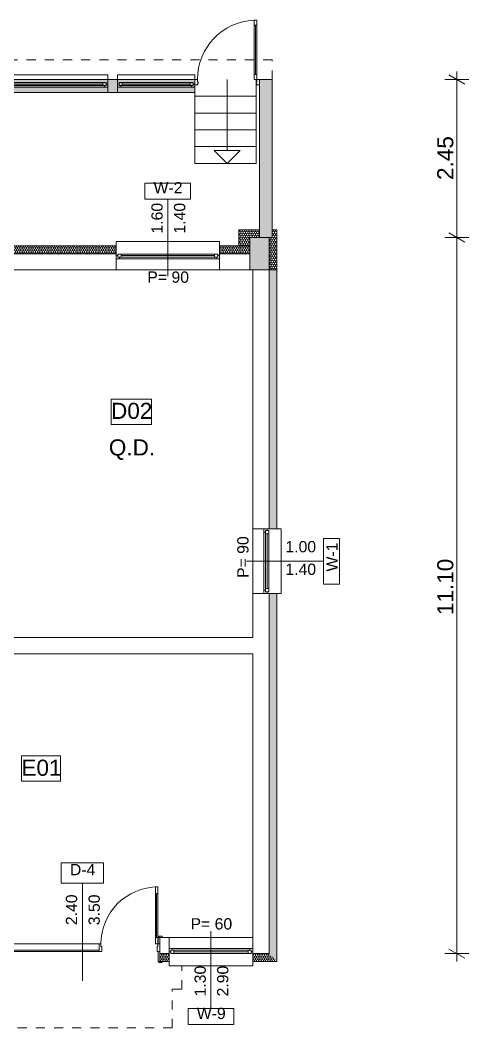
# Model space of a CAD drawing. Header units: feet. Extents: x 2791058 to 2855058, y -67651 to -26651.
# Drawn here: x 2833057 to 2840016, y -56823 to -41203 of the extents above; entities that cross this region are included whole.
import ezdxf
from ezdxf.enums import TextEntityAlignment as Align

# ---------------------------------------------------------------- set-up
doc = ezdxf.new("R2010")
doc.units = ezdxf.units.FT
doc.header["$MEASUREMENT"] = 0
doc.linetypes.add('Dashed', pattern=[282.222223, 141.111112, -141.111112])
for name, color, linetype in [('0_muret e jashtme', 7, 'Continuous'), ('Dimensioning - General', 7, 'Continuous'), ('Shell - Roof', 7, 'Continuous')]:
    doc.layers.add(name, color=color, linetype=linetype)
for name, color, linetype, lineweight in [('0_muret e jashtme_Pen_No__1', 7, 'Continuous', 0), ('0_muret e jashtme_Pen_No__19', 255, 'Continuous', 0), ('ARCHICAD Door Markers_Pen_No__60', 230, 'Continuous', 0), ('ARCHICAD Doors_Pen_No__1', 7, 'Continuous', 0), ('ARCHICAD Doors_Pen_No__60', 230, 'Continuous', 0), ('ARCHICAD Window Markers_Pen_No__20', 1, 'Continuous', 0), ('ARCHICAD Windows_Pen_No__1', 7, 'Continuous', 0), ('ARCHICAD Windows_Pen_No__20', 1, 'Continuous', 0), ('Dimensioning - General_Pen_No__1', 7, 'Continuous', 0), ('Exterior walls_Pen_No__1', 7, 'Continuous', 0), ('Exterior walls_Pen_No__101', 252, 'Continuous', 0), ('Shell - Roof_Pen_No__1', 7, 'Continuous', 0), ('Shell - Roof_Pen_No__21', 7, 'Continuous', 0), ('Text blocks_Pen_No__1', 7, 'Continuous', 0), ('Text blocks_Pen_No__2', 8, 'Continuous', 0)]:
    doc.layers.add(name, color=color, linetype=linetype, lineweight=lineweight)
doc.layers.add('0_muret e jashtme_Pen_No__14', color=7, linetype='Continuous', lineweight=0, true_color=0xbd8b17)
doc.styles.add('GENERATED_STYLE_1', font='arial.ttf')
doc.dimstyles.new('GENERATED_STYLE__2', dxfattribs={"dimtxt": 250, "dimasz": 190, "dimexe": 0.18, "dimexo": 3, "dimgap": 0.09, "dimtad": 1, "dimlfac": 0.001, "dimzin": 0, "dimdsep": 46, "dimtxsty": 'GENERATED_STYLE_1', "dimblk": 'ARROWHEAD_2', "dimblk1": 'ARROWHEAD_2', "dimblk2": 'ARROWHEAD_2', "dimcen": 0.09, "dimclrd": 7, "dimclre": 7, "dimclrt": 7, "dimadec": 0, "dimazin": 0, "dimtfac": 1, "dimtdec": 4, "dimtmove": 0, "dimatfit": 3, "dimfxl": 1, "dimtolj": 1, "dimtzin": 0, "dimarcsym": 0})
pattern_1 = [(90, (2247653.822, -76424.967), (-34.6410162, 0), [20, -40]), (90, (2247636.502, -76394.967), (-34.6410162, 0), [20, -40]), (150, (2247653.822, -76404.967), (17.320508, 30), [20, -40]), (150, (2247619.18, -76404.967), (17.320508, 30), [20, -40]), (210, (2247653.822, -76424.967), (-17.320508, 30), [20, -40]), (210, (2247619.18, -76424.967), (-17.320508, 30), [20, -40])]
pattern_2 = [(90, (2247653.822, -76674.967), (-34.6410162, 0), [20, -40]), (90, (2247636.502, -76644.967), (-34.6410162, 0), [20, -40]), (150, (2247653.822, -76654.967), (17.320508, 30), [20, -40]), (150, (2247619.18, -76654.967), (17.320508, 30), [20, -40]), (210, (2247653.822, -76674.967), (-17.320508, 30), [20, -40]), (210, (2247619.18, -76674.967), (-17.320508, 30), [20, -40])]

# ---------------------------------------------------------------- blocks, each defined once
blk = doc.blocks.new('Window 22_2')
at = {"layer": 'ARCHICAD Windows_Pen_No__20', "color": 1, "linetype": 'Continuous', "lineweight": 0}
for p, q in [((-800, 150), (-800, 220)), ((-800, 220), (800, 220)), ((800, 220), (800, 150)), ((-800, 150), (-800, 30)), ((-800, 30), (-800, 0)), ((-800, 0), (-775, 0)), ((-800, 0), (-800, -50)), ((-800, 0), (-800, -50)), ((-775, 25), (-725, 25)), ((-775, -25), (-775, 25)), ((-775, 0), (-775, -25)), ((-725, 25), (725, 25)), ((-725, 25), (-725, -25)), ((-725, 25), (725, 25)), ((-725, 0), (725, 0)), ((725, -25), (725, 25)), ((725, 25), (775, 25)), ((775, 25), (775, -25)), ((775, -25), (775, 0)), ((775, 0), (800, 0)), ((800, 150), (800, 30)), ((800, 30), (800, 0)), ((800, 0), (800, -50)), ((800, 0), (800, -50)), ((-750, -50), (-800, -50)), ((-800, -50), (-800, -220)), ((-775, -25), (-750, -25)), ((-725, -25), (-775, -25)), ((-750, -25), (-750, -50)), ((750, -50), (-750, -50)), ((725, -25), (-725, -25)), ((775, -25), (725, -25)), ((750, -50), (750, -25)), ((750, -25), (775, -25)), ((800, -50), (750, -50)), ((800, -50), (800, -220)), ((-800, -220), (800, -220))]:
    blk.add_line(p, q, dxfattribs=at)
blk = doc.blocks.new('W Marker 22_4')
at = {"layer": 'ARCHICAD Window Markers_Pen_No__20', "color": 1, "linetype": 'Continuous', "lineweight": 0}
for p, q in [((0, -1095), (0, 100)), ((-354, -1095), (-354, -1345)), ((354, -1095), (-354, -1095)), ((354, -1345), (354, -1095)), ((-354, -1345), (354, -1345))]:
    blk.add_line(p, q, dxfattribs=at)
at = {"layer": 'ARCHICAD Window Markers_Pen_No__20', "color": 1, "lineweight": 0, "style": 'GENERATED_STYLE_1'}
for tag, p in [('AC_MarkerText_2', (-28, -913)), ('AC_MarkerText_3', (322, -913))]:
    blk.add_attdef(tag, text='', height=175, rotation=90, dxfattribs=at).set_placement(p, align=Align.BOTTOM_LEFT)
for tag, p in [('AC_MarkerText_4', (-317, 72)), ('AC_MarkerText_1', (-220, -1310))]:
    blk.add_attdef(tag, text='', height=175, dxfattribs=at).set_placement(p, align=Align.BOTTOM_LEFT)
blk = doc.blocks.new('Wall_3', base_point=(2836616, -45073))
at = {"layer": '0_muret e jashtme_Pen_No__14', "linetype": 'Continuous', "lineweight": 0, "true_color": 0xbd8b17}
h = blk.add_hatch(dxfattribs=at)
h.set_pattern_fill('STYROFOAM_SM_INSULATION', color=42, style=0, pattern_type=2)
h.set_pattern_definition(pattern_1)
h.paths.add_polyline_path([(2832816, -44703), (2832816, -44823), (2834546, -44823), (2834546, -44703)])
h = blk.add_hatch(dxfattribs=at)
h.set_pattern_fill('STYROFOAM_SM_INSULATION', color=42, style=0, pattern_type=2)
h.set_pattern_definition(pattern_1)
h.paths.add_polyline_path([(2836146, -44823), (2836616, -44823), (2836616, -44703), (2836146, -44703)])
at = {"layer": '0_muret e jashtme_Pen_No__1', "color": 7, "linetype": 'Continuous', "lineweight": 0}
for p, q in [((2834546, -44823), (2832816, -44823)), ((2834546, -44703), (2834546, -44823)), ((2834546, -44823), (2834546, -44853)), ((2836146, -44703), (2836146, -44823)), ((2836616, -44823), (2836146, -44823)), ((2836146, -44823), (2836146, -44853)), ((2834546, -44853), (2834546, -44903)), ((2834546, -44903), (2834546, -45073)), ((2836146, -44853), (2836146, -44903)), ((2836146, -44903), (2836146, -45073))]:
    blk.add_line(p, q, dxfattribs=at)
at = {"layer": '0_muret e jashtme_Pen_No__1', "color": 7, "linetype": 'Continuous', "lineweight": 0, "flags": 128}
for points in [[(2834546, -44703), (2832816, -44703)], [(2836616, -44703), (2836146, -44703)], [(2836616, -45073), (2836616, -44703)], [(2832816, -45073), (2834546, -45073)], [(2836146, -45073), (2836616, -45073)]]:
    blk.add_lwpolyline(points, dxfattribs=at)
at = {"layer": 'ARCHICAD Window Markers_Pen_No__20', "color": 1, "lineweight": 0}
ref = blk.add_blockref('W Marker 22_4', (2835346, -45073), dxfattribs=dict(at, rotation=180))
ref.add_attrib('AC_MarkerText_1', 'W-2', dxfattribs={"color": 1, "lineweight": 0, "height": 175, "rotation": 360, "style": 'GENERATED_STYLE_1'}).set_placement((2835126, -43940), align=Align.BOTTOM_LEFT)
ref.add_attrib('AC_MarkerText_2', '1.60', dxfattribs={"color": 1, "lineweight": 0, "height": 175, "rotation": 90, "style": 'GENERATED_STYLE_1'}).set_placement((2835319, -44511), align=Align.BOTTOM_LEFT)
ref.add_attrib('AC_MarkerText_3', '1.40', dxfattribs={"color": 1, "lineweight": 0, "height": 175, "rotation": 90, "style": 'GENERATED_STYLE_1'}).set_placement((2835669, -44511), align=Align.BOTTOM_LEFT)
ref.add_attrib('AC_MarkerText_4', 'P= 90', dxfattribs={"color": 1, "lineweight": 0, "height": 175, "rotation": 360, "style": 'GENERATED_STYLE_1'}).set_placement((2835029, -45326), align=Align.BOTTOM_LEFT)
at = {"layer": 'ARCHICAD Windows_Pen_No__20', "color": 1, "linetype": 'Continuous', "lineweight": 0, "zscale": 1000}
blk.add_blockref('Window 22_2', (2835346, -44853), dxfattribs=at)
blk = doc.blocks.new('Storefront 22_5')
at = {"layer": 'ARCHICAD Doors_Pen_No__1', "color": 7, "linetype": 'Continuous', "lineweight": 0}
for p, q in [((320, 640), (320, 720)), ((320, 720), (360, 720)), ((320, 640), (340, 640)), ((320, 80), (320, 640)), ((360, 640), (320, 640)), ((340, 640), (360, 640)), ((340, 80), (340, 640)), ((340, 640), (340, 80)), ((340, 640), (340, 80)), ((360, 720), (360, 640)), ((360, 640), (360, 80)), ((-400, 0), (-400, -80)), ((-360, 0), (-400, 0)), ((-400, 0), (-400, -80)), ((-400, 0), (-400, -80)), ((-360, -40), (-360, 0)), ((340, 80), (320, 80)), ((320, 0), (320, 80)), ((320, 80), (360, 80)), ((360, 0), (320, 0)), ((360, 80), (340, 80)), ((360, 80), (360, 0)), ((360, 0), (360, -40)), ((400, 0), (360, 0)), ((400, -80), (400, 0)), ((400, 0), (400, -80)), ((400, 0), (400, -80)), ((-400, -80), (-360, -80)), ((-400, -80), (-400, -250)), ((-350, -40), (-360, -40)), ((-360, -80), (-360, -65.4)), ((-360, -65.4), (-350, -65.4)), ((-350, -65.4), (-350, -40)), ((360, -40), (350, -40)), ((350, -40), (350, -65.4)), ((350, -65.4), (360, -65.4)), ((360, -65.4), (360, -80)), ((360, -80), (400, -80)), ((400, -80), (400, -250))]:
    blk.add_line(p, q, dxfattribs=at)
blk.add_arc((360, 0), 720, 93.18474, 180, dxfattribs=at)
blk = doc.blocks.new('Wall_10', base_point=(2830416, -50773))
at = {"layer": '0_muret e jashtme_Pen_No__1', "color": 7, "linetype": 'Continuous', "lineweight": 0}
for p, q in [((2830854, -50773), (2830854, -50853)), ((2830854, -50853), (2830854, -51023)), ((2831654, -50773), (2831654, -50853)), ((2831654, -50853), (2831654, -51023))]:
    blk.add_line(p, q, dxfattribs=at)
at = {"layer": '0_muret e jashtme_Pen_No__1', "color": 7, "linetype": 'Continuous', "lineweight": 0, "flags": 128}
for points in [[(2830854, -50773), (2830666, -50773)], [(2832566, -50773), (2831654, -50773)], [(2836666, -50773), (2832816, -50773)], [(2830666, -51023), (2830854, -51023)], [(2831654, -51023), (2836666, -51023)]]:
    blk.add_lwpolyline(points, dxfattribs=at)
at = {"layer": 'ARCHICAD Doors_Pen_No__1', "color": 7, "linetype": 'Continuous', "lineweight": 0, "xscale": -1, "zscale": 1000}
blk.add_blockref('Storefront 22_5', (2831254, -50773), dxfattribs=at)
blk = doc.blocks.new('Wall_42', base_point=(2836766, -42123))
at = {"layer": '0_muret e jashtme_Pen_No__1', "color": 7, "linetype": 'Continuous', "lineweight": 0, "flags": 128}
for points in [[(2836966, -42123), (2836766, -42123)], [(2836966, -44573), (2836966, -42123)], [(2836766, -42323), (2836766, -44573)], [(2836766, -44573), (2836966, -44573)]]:
    blk.add_lwpolyline(points, dxfattribs=at)
blk = doc.blocks.new('Window 22_13')
at = {"layer": 'ARCHICAD Windows_Pen_No__1', "color": 7, "linetype": 'Continuous', "lineweight": 0}
for p, q in [((-800, 70), (-800, 140)), ((-800, 140), (800, 140)), ((-800, 70), (-800, 0)), ((-800, 0), (-775, 0)), ((-800, 0), (-800, -50)), ((-800, 0), (-800, -50)), ((-775, 25), (-725, 25)), ((-775, -25), (-775, 25)), ((-775, 0), (-775, -25)), ((-725, 25), (725, 25)), ((-725, 25), (-725, -25)), ((-725, 25), (725, 25)), ((-725, 0), (725, 0)), ((725, -25), (725, 25)), ((725, 25), (775, 25)), ((775, 25), (775, -25)), ((775, -25), (775, 0)), ((775, 0), (800, 0)), ((800, 140), (800, 70)), ((800, 70), (800, 0)), ((800, 0), (800, -50)), ((800, 0), (800, -50)), ((-750, -50), (-800, -50)), ((-800, -50), (-800, -130)), ((-800, -130), (800, -130)), ((-775, -25), (-750, -25)), ((-725, -25), (-775, -25)), ((-750, -25), (-750, -50)), ((750, -50), (-750, -50)), ((725, -25), (-725, -25)), ((775, -25), (725, -25)), ((750, -50), (750, -25)), ((750, -25), (775, -25)), ((800, -50), (750, -50)), ((800, -50), (800, -130))]:
    blk.add_line(p, q, dxfattribs=at)
blk = doc.blocks.new('Window 22_14')
at = {"layer": 'ARCHICAD Windows_Pen_No__1', "color": 7, "linetype": 'Continuous', "lineweight": 0}
for p, q in [((-600, 70), (-600, 140)), ((-600, 140), (600, 140)), ((-600, 70), (-600, 0)), ((-600, 0), (-575, 0)), ((-600, 0), (-600, -50)), ((-600, 0), (-600, -50)), ((-575, 25), (-525, 25)), ((-575, -25), (-575, 25)), ((-575, 0), (-575, -25)), ((-525, 25), (525, 25)), ((-525, 25), (-525, -25)), ((-525, 25), (525, 25)), ((-525, 0), (525, 0)), ((525, -25), (525, 25)), ((525, 25), (575, 25)), ((575, 25), (575, -25)), ((575, -25), (575, 0)), ((575, 0), (600, 0)), ((600, 140), (600, 70)), ((600, 70), (600, 0)), ((600, 0), (600, -50)), ((600, 0), (600, -50)), ((-550, -50), (-600, -50)), ((-600, -50), (-600, -130)), ((-600, -130), (600, -130)), ((-575, -25), (-550, -25)), ((-525, -25), (-575, -25)), ((-550, -25), (-550, -50)), ((550, -50), (-550, -50)), ((525, -25), (-525, -25)), ((575, -25), (525, -25)), ((550, -50), (550, -25)), ((550, -25), (575, -25)), ((600, -50), (550, -50)), ((600, -50), (600, -130))]:
    blk.add_line(p, q, dxfattribs=at)
blk = doc.blocks.new('Storefront 22_7')
at = {"layer": 'ARCHICAD Doors_Pen_No__1', "color": 7, "linetype": 'Continuous', "lineweight": 0}
for p, q in [((420, 840), (420, 920)), ((420, 920), (460, 920)), ((420, 840), (440, 840)), ((420, 80), (420, 840)), ((460, 840), (420, 840)), ((440, 840), (460, 840)), ((440, 80), (440, 840)), ((440, 840), (440, 80)), ((440, 840), (440, 80)), ((460, 920), (460, 840)), ((460, 840), (460, 80)), ((-500, 0), (-500, -80)), ((-460, 0), (-500, 0)), ((-500, 0), (-500, -80)), ((-500, 0), (-500, -80)), ((-460, -40), (-460, 0)), ((440, 80), (420, 80)), ((420, 0), (420, 80)), ((420, 80), (460, 80)), ((460, 0), (420, 0)), ((460, 80), (440, 80)), ((460, 80), (460, 0)), ((460, 0), (460, -40)), ((500, 0), (460, 0)), ((500, -80), (500, 0)), ((500, 0), (500, -80)), ((500, 0), (500, -80)), ((-500, -80), (-460, -80)), ((-500, -80), (-500, -200)), ((-450, -40), (-460, -40)), ((-460, -80), (-460, -65.4)), ((-460, -65.4), (-450, -65.4)), ((-450, -65.4), (-450, -40)), ((460, -40), (450, -40)), ((450, -40), (450, -65.4)), ((450, -65.4), (460, -65.4)), ((460, -65.4), (460, -80)), ((460, -80), (500, -80)), ((500, -80), (500, -200))]:
    blk.add_line(p, q, dxfattribs=at)
blk.add_arc((460, 0), 920, 92.49191, 180, dxfattribs=at)
blk = doc.blocks.new('Wall_43', base_point=(2836766, -42323))
at = {"layer": '0_muret e jashtme_Pen_No__1', "color": 7, "linetype": 'Continuous', "lineweight": 0}
for p, q in [((2834416, -42123), (2834416, -42193)), ((2834566, -42123), (2834566, -42193)), ((2836766, -42123), (2836766, -42203)), ((2834416, -42193), (2834416, -42243)), ((2834416, -42243), (2834416, -42323)), ((2834566, -42193), (2834566, -42243)), ((2834566, -42243), (2834566, -42323)), ((2836766, -42203), (2836766, -42323))]:
    blk.add_line(p, q, dxfattribs=at)
at = {"layer": '0_muret e jashtme_Pen_No__1', "color": 7, "linetype": 'Continuous', "lineweight": 0, "flags": 128}
for points in [[(2834566, -42123), (2834416, -42123)], [(2834416, -42323), (2834566, -42323)]]:
    blk.add_lwpolyline(points, dxfattribs=at)
at = {"layer": 'ARCHICAD Doors_Pen_No__1', "color": 7, "linetype": 'Continuous', "lineweight": 0, "zscale": 1000}
blk.add_blockref('Storefront 22_7', (2836266, -42123), dxfattribs=at)
at = {"layer": 'ARCHICAD Windows_Pen_No__1', "color": 7, "linetype": 'Continuous', "lineweight": 0, "xscale": -1, "zscale": 1000}
for name, p in [('Window 22_13', (2833616, -42193)), ('Window 22_14', (2835166, -42193))]:
    blk.add_blockref(name, p, dxfattribs=at)
blk = doc.blocks.new('Line_5', base_point=(2836266, -42123))
at = {"layer": 'Shell - Roof_Pen_No__1', "color": 7, "linetype": 'Continuous', "lineweight": 0}
for p, q in [((2836266, -42123), (2836266, -43223)), ((2836266, -43423), (2836066, -43223)), ((2836066, -43223), (2836466, -43223)), ((2836266, -43423), (2836466, -43223))]:
    blk.add_line(p, q, dxfattribs=at)
blk = doc.blocks.new('*D124', base_point=(2247654, -76425))
at = {"layer": 'Dimensioning - General_Pen_No__1', "color": 7, "linetype": 'Continuous', "lineweight": 0, "transparency": 16777216}
for p, q in [((2839828, -42000), (2839828, -42123)), ((2839641, -42123), (2840016, -42123)), ((2839953, -42195), (2839703, -42051)), ((2839828, -42123), (2839828, -44573)), ((2839953, -44645), (2839703, -44501)), ((2839641, -44573), (2840016, -44573)), ((2839828, -44573), (2839828, -55423))]:
    blk.add_line(p, q, dxfattribs=at)
at = {"layer": 'Dimensioning - General_Pen_No__1', "color": 7, "lineweight": 0, "transparency": 16777216, "insert": (2839778, -43680), "char_height": 250, "attachment_point": 7, "rotation": 90, "style": 'GENERATED_STYLE_1'}
blk.add_mtext('\\A1;{\\pql;\\fArial|b0|i0|c0|p34;2.45}', dxfattribs=at)
blk = doc.blocks.new('ARROWHEAD_2')
at = {"color": 0, "linetype": 'Continuous', "lineweight": 0}
for p, q in [((0, 0), (-1, 0)), ((-0.378, -0.655), (0.378, 0.655))]:
    blk.add_line(p, q, dxfattribs=at)
blk = doc.blocks.new('Window 22_7')
at = {"layer": 'ARCHICAD Windows_Pen_No__20', "color": 1, "linetype": 'Continuous', "lineweight": 0}
for p, q in [((-650, 150), (-650, 220)), ((-650, 220), (650, 220)), ((650, 220), (650, 150)), ((-650, 150), (-650, 30)), ((-650, 30), (-650, 0)), ((-650, 0), (-625, 0)), ((-650, 0), (-650, -50)), ((-650, 0), (-650, -50)), ((-625, 25), (-575, 25)), ((-625, -25), (-625, 25)), ((-625, 0), (-625, -25)), ((-575, 25), (575, 25)), ((-575, 25), (-575, -25)), ((-575, 25), (575, 25)), ((-575, 0), (575, 0)), ((575, -25), (575, 25)), ((575, 25), (625, 25)), ((625, 25), (625, -25)), ((625, -25), (625, 0)), ((625, 0), (650, 0)), ((650, 150), (650, 30)), ((650, 30), (650, 0)), ((650, 0), (650, -50)), ((650, 0), (650, -50)), ((-600, -50), (-650, -50)), ((-650, -50), (-650, -220)), ((-625, -25), (-600, -25)), ((-575, -25), (-625, -25)), ((-600, -25), (-600, -50)), ((600, -50), (-600, -50)), ((575, -25), (-575, -25)), ((625, -25), (575, -25)), ((600, -50), (600, -25)), ((600, -25), (625, -25)), ((650, -50), (600, -50)), ((650, -50), (650, -220)), ((-650, -220), (650, -220))]:
    blk.add_line(p, q, dxfattribs=at)
blk = doc.blocks.new('W Marker 22_3')
at = {"layer": 'ARCHICAD Window Markers_Pen_No__20', "color": 1, "linetype": 'Continuous', "lineweight": 0}
for p, q in [((0, -1100), (0, 100)), ((-354, -1100), (-354, -1350)), ((354, -1100), (-354, -1100)), ((354, -1350), (354, -1100)), ((-354, -1350), (354, -1350))]:
    blk.add_line(p, q, dxfattribs=at)
at = {"layer": 'ARCHICAD Window Markers_Pen_No__20', "color": 1, "lineweight": 0, "style": 'GENERATED_STYLE_1'}
for tag, p in [('AC_MarkerText_2', (-28, -913)), ('AC_MarkerText_3', (322, -913))]:
    blk.add_attdef(tag, text='', height=175, rotation=90, dxfattribs=at).set_placement(p, align=Align.BOTTOM_LEFT)
for tag, p in [('AC_MarkerText_4', (-317, 72)), ('AC_MarkerText_1', (-220, -1316))]:
    blk.add_attdef(tag, text='', height=175, dxfattribs=at).set_placement(p, align=Align.BOTTOM_LEFT)
blk = doc.blocks.new('Door with Sidelight on Side 2 22')
at = {"layer": 'ARCHICAD Doors_Pen_No__60', "color": 230, "linetype": 'Continuous', "lineweight": 0}
for p, q in [((1132, 784), (1132, 884)), ((1132, 884), (1172, 884)), ((1132, 784), (1152, 784)), ((1132, 100), (1132, 784)), ((1172, 784), (1132, 784)), ((1152, 784), (1172, 784)), ((1152, 100), (1152, 784)), ((1152, 784), (1152, 100)), ((1152, 784), (1152, 100)), ((1172, 884), (1172, 784)), ((1172, 784), (1172, 100)), ((-1237, 100), (-1237, 119)), ((-1237, 119), (-1187, 119)), ((-1187, 100), (-1237, 100)), ((-1200, 100), (-1237, 100)), ((-1200, 100), (-1237, 100)), ((-1200, 0), (-1200, 100)), ((-1200, 100), (-1175, 100)), ((-1200, 100), (-1200, 0)), ((-1200, 100), (-1200, 0)), ((-1200, 100), (-1200, 0)), ((-1175, 0), (-1200, 0)), ((-1160, 0), (-1200, 0)), ((-1200, 0), (-1200, -115)), ((-1200, 0), (-1200, -115)), ((-1200, 0), (-1200, -115)), ((-1187, 119), (-1187, 100)), ((-1175, 100), (-1175, 0)), ((-1160, 0), (260, 0)), ((-1160, -115), (-1160, 0)), ((-1160, -115), (-1160, 0)), ((260, 0), (-1160, 0)), ((260, 0), (260, -115)), ((288, 0), (260, 0)), ((260, 0), (260, -115)), ((288, -40), (288, 0)), ((1152, 100), (1132, 100)), ((1132, 0), (1132, 100)), ((1132, 100), (1172, 100)), ((1172, 0), (1132, 0)), ((1172, 100), (1152, 100)), ((1172, 100), (1172, 0)), ((1200, 0), (1172, 0)), ((1172, 0), (1172, -40)), ((1175, 0), (1175, 100)), ((1175, 100), (1200, 100)), ((1200, 0), (1175, 0)), ((1187, 119), (1237, 119)), ((1187, 100), (1187, 119)), ((1237, 100), (1187, 100)), ((1200, 100), (1200, 0)), ((1200, 100), (1200, 0)), ((1200, 100), (1200, 0)), ((1200, 100), (1200, 0)), ((1200, 100), (1237, 100)), ((1200, 100), (1237, 100)), ((1200, -115), (1200, 0)), ((1200, 0), (1200, -115)), ((1200, 0), (1200, -115)), ((1237, 119), (1237, 100)), ((-1200, -270), (-1200, -115)), ((-1200, -115), (-1175, -115)), ((-1200, -115), (-1160, -115)), ((-1200, -115), (-1200, -150)), ((-1200, -115), (-1200, -150)), ((-1200, -150), (-1200, -270)), ((-1200, -150), (-1200, -270)), ((-1175, -115), (-1175, -270)), ((-1160, -97), (260, -97)), ((260, -115), (-1160, -115)), ((260, -115), (300, -115)), ((300, -40), (288, -40)), ((300, -115), (300, -40)), ((1172, -40), (1160, -40)), ((1160, -40), (1160, -115)), ((1160, -115), (1200, -115)), ((1175, -270), (1175, -115)), ((1175, -115), (1200, -115)), ((1200, -115), (1200, -270)), ((1200, -115), (1200, -150)), ((1200, -115), (1200, -150)), ((1200, -150), (1200, -270)), ((1200, -150), (1200, -270)), ((-1237, -289), (-1237, -270)), ((-1237, -270), (-1187, -270)), ((-1200, -270), (-1237, -270)), ((-1200, -270), (-1237, -270)), ((-1187, -289), (-1237, -289)), ((-1175, -270), (-1200, -270)), ((-1187, -270), (-1187, -289)), ((1200, -270), (1175, -270)), ((1187, -270), (1237, -270)), ((1187, -289), (1187, -270)), ((1237, -289), (1187, -289)), ((1200, -270), (1237, -270)), ((1200, -270), (1237, -270)), ((1237, -270), (1237, -289))]:
    blk.add_line(p, q, dxfattribs=at)
blk.add_arc((1172, 0), 884, 90, 180, dxfattribs=at)
blk = doc.blocks.new('D Marker 22_3')
at = {"layer": 'ARCHICAD Door Markers_Pen_No__60', "color": 230, "linetype": 'Continuous', "lineweight": 0}
for p, q in [((327, 1157), (-327, 1157)), ((-327, 1157), (-327, 843)), ((327, 843), (327, 1157)), ((-327, 843), (327, 843)), ((0, 843), (0, -670))]:
    blk.add_line(p, q, dxfattribs=at)
at = {"layer": 'ARCHICAD Door Markers_Pen_No__60', "color": 230, "lineweight": 0, "style": 'GENERATED_STYLE_1'}
for tag, p in [('AC_MarkerText_2', (-28, 192)), ('AC_MarkerText_3', (323, 191))]:
    blk.add_attdef(tag, text='', height=175, rotation=90, dxfattribs=at).set_placement(p, align=Align.BOTTOM_LEFT)
blk.add_attdef('AC_MarkerText_1', text='', height=175, dxfattribs=at).set_placement((-193, 913), align=Align.BOTTOM_LEFT)
blk = doc.blocks.new('Window 22_5')
at = {"layer": 'ARCHICAD Windows_Pen_No__20', "color": 1, "linetype": 'Continuous', "lineweight": 0}
for p, q in [((-500, 150), (-500, 220)), ((-500, 220), (500, 220)), ((500, 220), (500, 150)), ((-500, 150), (-500, 30)), ((-500, 30), (-500, 0)), ((-500, 0), (-475, 0)), ((-500, 0), (-500, -50)), ((-500, 0), (-500, -50)), ((-475, 25), (-425, 25)), ((-475, -25), (-475, 25)), ((-475, 0), (-475, -25)), ((-425, 25), (425, 25)), ((-425, 25), (-425, -25)), ((-425, 25), (425, 25)), ((-425, 0), (425, 0)), ((425, -25), (425, 25)), ((425, 25), (475, 25)), ((475, 25), (475, -25)), ((475, -25), (475, 0)), ((475, 0), (500, 0)), ((500, 150), (500, 30)), ((500, 30), (500, 0)), ((500, 0), (500, -50)), ((500, 0), (500, -50)), ((-450, -50), (-500, -50)), ((-500, -50), (-500, -220)), ((-475, -25), (-450, -25)), ((-425, -25), (-475, -25)), ((-450, -25), (-450, -50)), ((450, -50), (-450, -50)), ((425, -25), (-425, -25)), ((475, -25), (425, -25)), ((450, -50), (450, -25)), ((450, -25), (475, -25)), ((500, -50), (450, -50)), ((500, -50), (500, -220)), ((-500, -220), (500, -220))]:
    blk.add_line(p, q, dxfattribs=at)
blk = doc.blocks.new('W Marker 22')
at = {"layer": 'ARCHICAD Window Markers_Pen_No__20', "color": 1, "linetype": 'Continuous', "lineweight": 0}
for p, q in [((354, 975), (-354, 975)), ((-354, 975), (-354, 725)), ((354, 725), (354, 975)), ((-354, 725), (354, 725)), ((0, 725), (0, -470))]:
    blk.add_line(p, q, dxfattribs=at)
at = {"layer": 'ARCHICAD Window Markers_Pen_No__20', "color": 1, "lineweight": 0, "style": 'GENERATED_STYLE_1'}
for tag, rotation, p in [('AC_MarkerText_3', 90, (323, 192)), ('AC_MarkerText_1', 180, (220, 1058)), ('A', 90, (-28, 192)), ('AC_MarkerText_4', 180, (317, -328))]:
    blk.add_attdef(tag, text='', height=175, rotation=rotation, dxfattribs=at).set_placement(p, align=Align.BOTTOM_LEFT)

msp = doc.modelspace()

# ---------------------------------------------------------------- hatches: boundary and pattern name
at = {"layer": '0_muret e jashtme_Pen_No__14', "linetype": 'Continuous', "lineweight": 0, "true_color": 0xbd8b17}
h = msp.add_hatch(dxfattribs=at)
h.set_pattern_fill('STYROFOAM_SM_INSULATION', color=42, style=0, pattern_type=2)
h.set_pattern_definition(pattern_1)
h.paths.add_polyline_path([(2836766.457, -44452.699), (2836446.457, -44452.699), (2836446.457, -44702.699), (2836616.457, -44702.699), (2836616.457, -44572.699), (2836766.457, -44572.699)])
h = msp.add_hatch(dxfattribs=at)
h.set_pattern_fill('STYROFOAM_SM_INSULATION', color=42, style=0, pattern_type=2)
h.set_pattern_definition(pattern_1)
h.paths.add_polyline_path([(2836916.457, -45072.699), (2837036.457, -45072.699), (2837036.457, -44452.699), (2836966.457, -44452.699), (2836966.457, -44572.699), (2836916.457, -44572.699)])
h = msp.add_hatch(dxfattribs=at)
h.set_pattern_fill('STYROFOAM_SM_INSULATION', color=42, style=0, pattern_type=2)
h.set_pattern_definition(pattern_1)
h.paths.add_polyline_path([(2836916.457, -45072.699), (2836916.457, -49088.967), (2837036.457, -49088.967), (2837036.457, -45072.699)])
h = msp.add_hatch(dxfattribs=at)
h.set_pattern_fill('STYROFOAM_SM_INSULATION', color=42, style=0, pattern_type=2)
h.set_pattern_definition(pattern_1)
h.paths.add_polyline_path([(2836916.457, -50088.967), (2836916.457, -55672.699), (2837036.457, -55792.699), (2837036.457, -50088.967)])
h = msp.add_hatch(dxfattribs=at)
h.set_pattern_fill('STYROFOAM_SM_INSULATION', color=42, style=0, pattern_type=2)
h.set_pattern_definition(pattern_2)
h.paths.add_polyline_path([(2835366.457, -55672.699), (2835221.41, -55672.699), (2835221.41, -55792.699), (2835366.457, -55792.699)])
h = msp.add_hatch(dxfattribs=at)
h.set_pattern_fill('STYROFOAM_SM_INSULATION', color=42, style=0, pattern_type=2)
h.set_pattern_definition(pattern_2)
h.paths.add_polyline_path([(2836666.457, -55672.699), (2836666.457, -55792.699), (2837036.457, -55792.699), (2836916.457, -55672.699)])
at = {"layer": '0_muret e jashtme_Pen_No__19', "linetype": 'Continuous', "lineweight": 0}
msp.add_hatch(color=255, dxfattribs=at).paths.add_polyline_path([(2836616.457, -45072.699), (2836616.457, -44572.699), (2836916.457, -44572.699), (2836916.457, -45072.699)])
at = {"layer": 'Exterior walls_Pen_No__101', "linetype": 'Continuous', "lineweight": 0}
for points in [[(2832616.457, -42122.699), (2825416.457, -42122.699), (2825416.457, -44572.699), (2825616.456, -44572.699), (2825616.457, -42322.699), (2829116.457, -42322.699), (2829116.457, -44572.699), (2829316.457, -44572.699), (2829316.457, -42322.699), (2832616.457, -42322.699), (2832616.457, -44572.699), (2832816.457, -44572.699), (2832816.457, -42322.699), (2835766.457, -42322.699), (2835766.457, -42122.699), (2832816.457, -42122.699)], [(2836766.457, -44572.699), (2836766.457, -42122.699), (2836966.457, -42122.699), (2836966.457, -44572.699)]]:
    msp.add_hatch(color=252, dxfattribs=at).paths.add_polyline_path(points)

# ---------------------------------------------------------------- linework, layer by layer
at = {"layer": '0_muret e jashtme_Pen_No__1', "color": 7, "linetype": 'Continuous', "lineweight": 0}
for p, q in [((2836916.457, -49088.967), (2836916.457, -45072.699)), ((2836836.457, -49088.967), (2836666.457, -49088.967)), ((2836886.457, -49088.967), (2836836.457, -49088.967)), ((2836916.457, -49088.967), (2836886.457, -49088.967)), ((2837036.457, -49088.967), (2836916.457, -49088.967)), ((2836836.457, -50088.967), (2836666.457, -50088.967)), ((2836886.457, -50088.967), (2836836.457, -50088.967)), ((2836916.457, -50088.967), (2836886.457, -50088.967)), ((2836916.457, -55672.699), (2836916.457, -50088.967)), ((2837036.457, -50088.967), (2836916.457, -50088.967)), ((2835221.41, -55422.699), (2835258.41, -55422.699)), ((2835221.41, -55422.699), (2835221.41, -55522.699)), ((2835221.41, -55422.699), (2835221.41, -55522.699)), ((2835366.457, -55592.699), (2835366.457, -55422.699)), ((2836666.457, -55592.699), (2836666.457, -55422.699)), ((2835221.41, -55522.699), (2835221.41, -55637.699)), ((2835366.457, -55642.699), (2835366.457, -55592.699)), ((2836666.457, -55642.699), (2836666.457, -55592.699)), ((2835221.41, -55637.699), (2835221.41, -55672.699)), ((2835221.41, -55672.699), (2835366.457, -55672.699)), ((2835221.41, -55672.699), (2835221.41, -55792.699)), ((2835366.457, -55672.699), (2835366.457, -55642.699)), ((2835366.457, -55792.699), (2835366.457, -55672.699)), ((2836666.457, -55672.699), (2836666.457, -55642.699)), ((2836666.457, -55672.699), (2836916.457, -55672.699)), ((2836666.457, -55792.699), (2836666.457, -55672.699)), ((2835221.41, -55792.699), (2835258.41, -55792.699))]:
    msp.add_line(p, q, dxfattribs=at)
at = {"layer": '0_muret e jashtme_Pen_No__1', "color": 7, "linetype": 'Continuous', "lineweight": 0, "flags": 128}
for points in [[(2836766.457, -44452.699), (2836446.457, -44452.699), (2836446.457, -44702.699), (2836616.457, -44702.699), (2836616.457, -44572.699), (2836766.457, -44572.699)], [(2836916.457, -45072.699), (2837036.457, -45072.699), (2837036.457, -44452.699), (2836966.457, -44452.699), (2836966.457, -44572.699), (2836916.457, -44572.699)], [(2836616.457, -45072.699), (2836616.457, -44572.699), (2836916.457, -44572.699), (2836916.457, -45072.699)]]:
    msp.add_lwpolyline(points, close=True, dxfattribs=at)
for points in [[(2836666.457, -45072.699), (2836666.457, -49088.967)], [(2837036.457, -45072.699), (2836666.457, -45072.699)], [(2837036.457, -49088.967), (2837036.457, -45072.699)], [(2836666.457, -50088.967), (2836666.457, -50772.699)], [(2837036.457, -55792.699), (2837036.457, -50088.967)], [(2836666.457, -51022.699), (2836666.457, -55422.699)], [(2835366.457, -55422.699), (2835221.41, -55422.699)], [(2835221.41, -55792.699), (2835366.457, -55792.699)], [(2836666.457, -55792.699), (2837036.457, -55792.699)]]:
    msp.add_lwpolyline(points, dxfattribs=at)
at = {"layer": 'Dimensioning - General', "color": 7, "linetype": 'Continuous', "lineweight": 0}
for p, q in [((2839953.1, -44644.868), (2839703.1, -44500.53)), ((2839828.1, -44572.699), (2839828.1, -55672.699)), ((2839703.1, -55600.53), (2839953.1, -55744.868)), ((2839640.6, -55672.699), (2840015.6, -55672.699)), ((2839828.1, -55672.699), (2839828.1, -55794.949))]:
    msp.add_line(p, q, dxfattribs=at)
at = {"layer": 'Exterior walls_Pen_No__1', "color": 7, "linetype": 'Continuous', "lineweight": 0, "flags": 128}
for points in [[(2832616.457, -42122.699), (2825416.457, -42122.699), (2825416.457, -44572.699), (2825616.456, -44572.699), (2825616.457, -42322.699), (2829116.457, -42322.699), (2829116.457, -44572.699), (2829316.457, -44572.699), (2829316.457, -42322.699), (2832616.457, -42322.699), (2832616.457, -44572.699), (2832816.457, -44572.699), (2832816.457, -42322.699), (2835766.457, -42322.699), (2835766.457, -42122.699), (2832816.457, -42122.699)], [(2836766.457, -44572.699), (2836766.457, -42122.699), (2836966.457, -42122.699), (2836966.457, -44572.699)]]:
    msp.add_lwpolyline(points, close=True, dxfattribs=at)
at = {"layer": 'Shell - Roof_Pen_No__21', "color": 7, "linetype": 'Dashed', "lineweight": 0}
for p, q in [((2836966.457, -41817.895), (2825316.457, -41817.895)), ((2836966.457, -42122.699), (2836966.457, -41817.895)), ((2835566.457, -56222.699), (2835566.457, -55862.699)), ((2835416.457, -56822.699), (2835416.457, -56222.699)), ((2835416.457, -56222.699), (2835566.457, -56222.699)), ((2835416.457, -56822.699), (2832866.457, -56822.699))]:
    msp.add_line(p, q, dxfattribs=at)
at = {"layer": 'Shell - Roof_Pen_No__21', "color": 7, "linetype": 'Continuous', "lineweight": 0}
for p, q in [((2836716.457, -43422.699), (2836716.457, -42122.699)), ((2836966.457, -44522.699), (2836966.457, -42122.699)), ((2835766.457, -42322.699), (2835766.457, -43422.699)), ((2836716.457, -42382.699), (2835766.457, -42382.699)), ((2836716.457, -42642.699), (2835766.457, -42642.699)), ((2836716.457, -42902.699), (2835766.457, -42902.699)), ((2836716.457, -43162.699), (2835766.457, -43162.699)), ((2836716.457, -43422.699), (2835766.457, -43422.699))]:
    msp.add_line(p, q, dxfattribs=at)
at = {"layer": 'Text blocks_Pen_No__2', "color": 8, "linetype": 'Continuous', "lineweight": 0, "flags": 128}
for points in [[(2834466.166, -47076.555), (2835092.453, -47076.555), (2835092.453, -47469.412), (2834466.166, -47469.412)], [(2833076.999, -52608.661), (2833685, -52608.661), (2833685, -53001.518), (2833076.999, -53001.518)]]:
    msp.add_lwpolyline(points, close=True, dxfattribs=at)

# ---------------------------------------------------------------- block references
at = {"layer": '0_muret e jashtme', "color": 7, "lineweight": 0}
for name, p in [('Wall_43', (2836766.457, -42322.699)), ('Wall_42', (2836766.457, -42122.699)), ('Wall_3', (2836616.457, -45072.699)), ('Wall_10', (2830416.457, -50772.699))]:
    msp.add_blockref(name, p, dxfattribs=at)
at = {"layer": 'ARCHICAD Door Markers_Pen_No__60', "color": 230, "lineweight": 0}
msp.add_blockref('D Marker 22_3', (2834021.41, -55422.699), dxfattribs=at).add_auto_attribs({'AC_MarkerText_1': 'D-4', 'AC_MarkerText_2': '2.40', 'AC_MarkerText_3': '3.50'})
at = {"layer": 'ARCHICAD Doors_Pen_No__60', "color": 230, "linetype": 'Continuous', "lineweight": 0, "zscale": 1000}
msp.add_blockref('Door with Sidelight on Side 2 22', (2834021.41, -55522.699), dxfattribs=at)
at = {"layer": 'ARCHICAD Window Markers_Pen_No__20', "color": 1, "lineweight": 0}
ref = msp.add_blockref('W Marker 22', (2837036.457, -49588.967), dxfattribs=dict(at, rotation=270))
ref.add_attrib('A', '1.00', dxfattribs={"color": 1, "lineweight": 0, "height": 175, "rotation": 360, "style": 'GENERATED_STYLE_1'}).set_placement((2837170.856, -49504.346), align=Align.BOTTOM_LEFT)
ref.add_attrib('AC_MarkerText_1', 'W-1', dxfattribs={"color": 1, "lineweight": 0, "height": 175, "rotation": 90, "style": 'GENERATED_STYLE_1'}).set_placement((2838033.957, -49748.967), align=Align.BOTTOM_LEFT)
ref.add_attrib('AC_MarkerText_3', '1.40', dxfattribs={"color": 1, "lineweight": 0, "height": 175, "rotation": 360, "style": 'GENERATED_STYLE_1'}).set_placement((2837170.856, -49854.346), align=Align.BOTTOM_LEFT)
ref.add_attrib('AC_MarkerText_4', 'P= 90', dxfattribs={"color": 1, "lineweight": 0, "height": 175, "rotation": 90, "style": 'GENERATED_STYLE_1'}).set_placement((2836651.457, -49848.647), align=Align.BOTTOM_LEFT)
msp.add_blockref('W Marker 22_3', (2836016.457, -55422.699), dxfattribs=at).add_auto_attribs({'AC_MarkerText_1': 'W-9', 'AC_MarkerText_2': '1.30', 'AC_MarkerText_3': '2.90', 'AC_MarkerText_4': 'P= 60'})
at = {"layer": 'ARCHICAD Windows_Pen_No__20', "color": 1, "linetype": 'Continuous', "lineweight": 0, "zscale": 1000, "rotation": 270}
msp.add_blockref('Window 22_5', (2836886.457, -49588.967), dxfattribs=at)
at = {"layer": 'ARCHICAD Windows_Pen_No__20', "color": 1, "linetype": 'Continuous', "lineweight": 0, "xscale": -1, "zscale": 1000, "rotation": 180}
msp.add_blockref('Window 22_7', (2836016.457, -55642.699), dxfattribs=at)
at = {"layer": 'Shell - Roof', "color": 7, "linetype": 'Continuous', "lineweight": 0}
msp.add_blockref('Line_5', (2836266.457, -42122.699), dxfattribs=at)

# ---------------------------------------------------------------- texts
at = {"layer": 'Dimensioning - General', "color": 7, "lineweight": 0, "insert": (2839778.1, -50425.128), "char_height": 250, "attachment_point": 7, "rotation": 90, "style": 'GENERATED_STYLE_1'}
msp.add_mtext('\\A1;\\pxql;11.10', dxfattribs=at)
at = {"layer": 'Text blocks_Pen_No__1', "color": 7, "linetype": 'Continuous', "lineweight": 0, "insert": (2834432.816, -47700.87), "char_height": 250, "attachment_point": 1, "style": 'GENERATED_STYLE_1'}
msp.add_mtext('\\A1;{\\pql;\\fArial|b0|i0|c0|p34;Q.D.}', dxfattribs=at)
at = {"layer": 'Text blocks_Pen_No__2', "color": 8, "linetype": 'Continuous', "lineweight": 0, "char_height": 250, "attachment_point": 1, "style": 'GENERATED_STYLE_1'}
for s, insert in [('\\A1;{\\pql;\\fArial|b0|i0|c0|p34;D0\\fArial|b0|i0|c0|p34;2}', (2834466.166, -47133.698)), ('\\A1;{\\pql;\\fArial|b0|i0|c0|p34;E\\fArial|b0|i0|c0|p34;01}', (2833076.999, -52665.804))]:
    msp.add_mtext(s, dxfattribs=dict(at, insert=insert))

# ---------------------------------------------------------------- dimensions: what is measured, and where the dimension line sits
at = {"layer": 'Dimensioning - General', "color": 7, "linetype": 'Continuous', "lineweight": 0}
dim = msp.add_linear_dim(base=(2839828.1, -44572.699), p1=(2836966.457, -42122.699), p2=(2836766.457, -44572.699), angle=270, dimstyle='GENERATED_STYLE__2', dxfattribs=at)
dim.commit()
dim.dimension.update_dxf_attribs({"geometry": '*D124', "text_midpoint": (2839653.1, -43355.565), "dimtype": 160, "text_rotation": 90})

doc.saveas('drawing.dxf')
